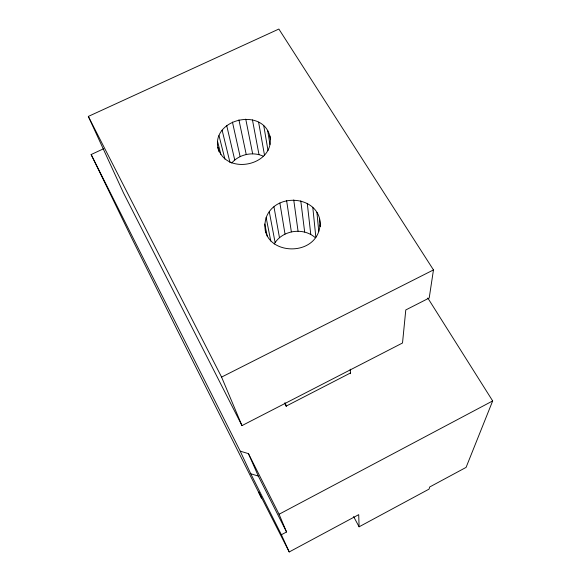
<?xml version="1.0" encoding="UTF-8"?>
<svg xmlns="http://www.w3.org/2000/svg" width="581" height="581" viewBox="0 0 581 581"><rect width="100%" height="100%" fill="white"/><g stroke="black" fill="none" stroke-linecap="round" stroke-linejoin="round"><path stroke-width="0.87" d="M433.47 269.911L429.206 298.009L405.785 309.949L402.517 343.001L241.979 425.604L123.455 192.848L88.327 116.425L278.865 29.05L433.47 269.911L221.586 377.091L241.979 425.604M320.095 224.731C317.415 260.586 255.422 255.074 266.149 217.657C275.75 190.938 322.092 195.928 320.262 226.496M219.052 151.786C206.945 118.793 266.287 105.052 270.477 139.505M427.805 298.031L492.673 400.934L466.078 467.393L429.649 487.009L429.068 489.108L359.102 526.8L353.589 516.545M274.239 243.998C282.243 230.091 303.435 226.982 315.309 237.709M231.659 163.087C239.147 154.321 252.641 151.387 263.128 156.122M103.454 148.823L91.137 154.539L131.923 238.508L177.06 329.63L261.544 498.07L258.756 492.129L289.229 551.95L358.709 514.65L359.102 526.8M289.229 551.95L281.393 534.745L286.556 531.985L279.083 514.243L248.443 453.638L240.207 451.154L91.137 154.539M279.083 514.243L492.673 400.934M350.416 373.017L286.164 406.104L284.479 402.945M240.207 451.154L250.774 473.769L258.32 476.079L286.556 531.985M88.327 116.425L221.586 377.091M250.774 473.769L281.393 534.745M248.443 453.638L258.32 476.079M217.919 147.392C225.472 176.392 275.597 165.607 269.889 135.925M217.57 141.488L220.882 154.43M285.38 403.003L286.266 406.489M219.008 135.62L224.898 159.1M222.124 130.195L230.011 162.6M226.706 125.569L234.731 159.928M232.429 122.039L240.113 156.565M238.914 119.839L246.228 154.473M265.285 230.417L265.64 232.16M264.776 224.005L267.289 236.365M266.149 217.657L270.775 241.05M245.741 119.105L252.655 153.791M269.286 211.796L275.082 242.408M252.452 119.897L258.981 154.568M258.596 122.163L264.464 154.974M273.963 206.814L279.468 237.665M263.774 125.757L268.008 150.486M279.875 203.023L285.017 234.07M267.63 130.442L269.962 144.502M286.615 200.685L291.35 231.848M293.739 199.937L298.046 231.158M300.776 200.844L304.662 232.03M307.269 203.335L310.77 234.426M312.781 207.264L315.861 237.295M316.928 212.37L318.737 231.325M319.427 218.325L320.167 226.372M350.249 369.189L350.445 373.692"/></g></svg>
